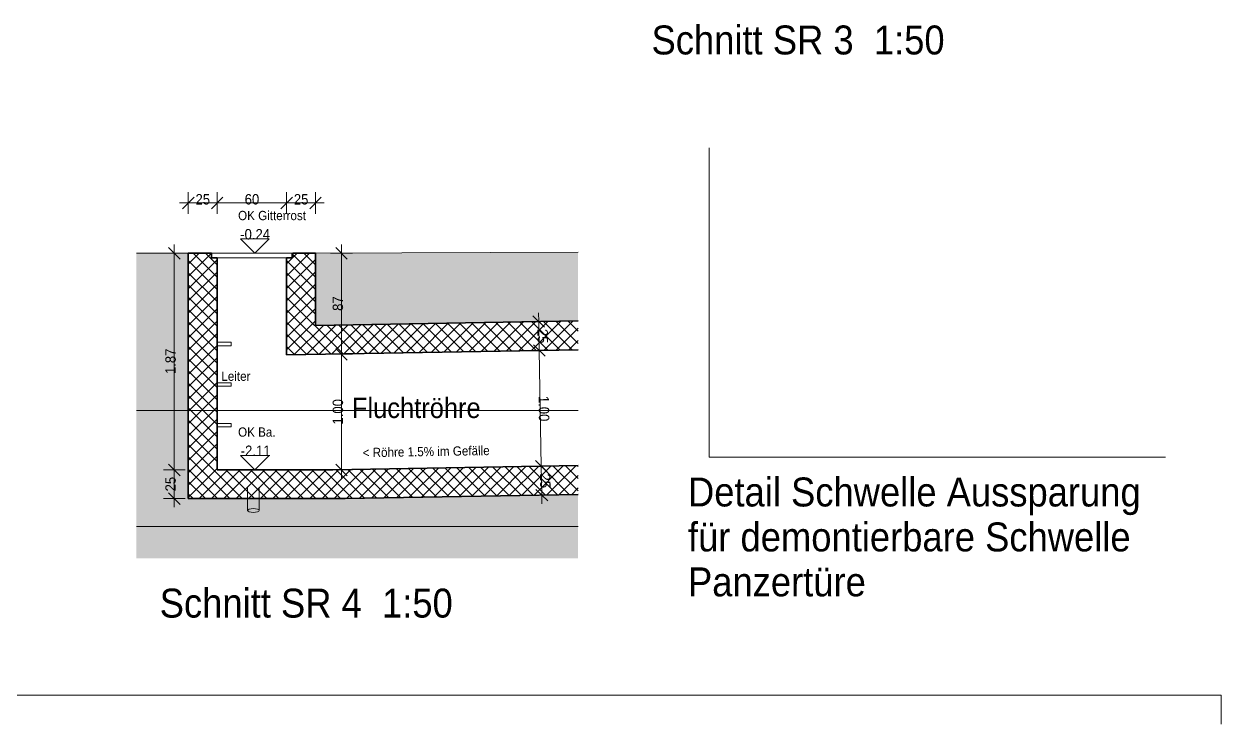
# Model space of a CAD drawing. Header units: metres. Extents: x -0.64 to 0.89, y -0.01 to 0.61.
# Drawn here: x 0.2171 to 0.424, y 0.005 to 0.1259 of the extents above; entities that cross this region are included whole.
import ezdxf
from ezdxf.xclip import XClip

# ---------------------------------------------------------------- set-up
doc = ezdxf.new("R2010")
doc.units = ezdxf.units.M
doc.header["$MEASUREMENT"] = 0
doc.header["$XCLIPFRAME"] = 0
doc.linetypes.add('Strichpunkt 6_2_2mm Schnitt', pattern=[0.01, 0.006, -0.002, 0, -0.002])
for name, color, linetype in [('011_Stift 1.Grau', 7, 'Continuous'), ('015 Innenwände', 7, 'Continuous'), ('030 Bodenaufbauten', 7, 'Continuous'), ('035 Decken', 7, 'Continuous'), ('060 Möbel Einbau', 7, 'Continuous'), ('060 Möbel Einbau Bauteilschraffuren', 7, 'Continuous'), ('110 Bemassungen Ausführung 50', 7, 'Continuous'), ('120 Bemassungen Detail', 7, 'Continuous'), ('250 Abbildungen _ Grafiken', 7, 'Continuous'), ('255 Plangrafiken', 7, 'Continuous'), ('910 Layout Planrahmen', 7, 'Continuous')]:
    doc.layers.add(name, color=color, linetype=linetype)
doc.styles.add('ERSTELLTER_STIL_5', font='Arial.ttf', dxfattribs={"width": 0.9})
doc.linetypes.add('Freihand _Gras im Schnitt_', pattern='A,0,[8,51.6.4.1 Schutzraum1.Shx,S=0.00015873,R=0,X=0,Y=0.00079505],-0.02,0', length=0.02)
picture_1 = doc.add_image_def('image1.bmp', size_in_pixel=(414, 286))
pattern_1 = [(45, (-3.8441281, 0.0911383), (-0.00106066017, 0.00106066017), []), (135, (-3.8441281, 0.0911383), (0.00106066017, 0.00106066017), [])]

# ---------------------------------------------------------------- blocks, each defined once
blk = doc.blocks.new('Zeichnung_5_4', base_point=(-2.83645, -0.07272))
at = {"layer": '250 Abbildungen _ Grafiken', "color": 7, "lineweight": 13}
image = blk.add_image(picture_1, insert=(0.3355, 0.05112), size_in_units=(0.07922, 0.05472), dxfattribs=at)
image.set_boundary_path([(-0.5, -0.5), (413.5, 285.5)])
blk = doc.blocks.new('Zeichnung_7_6', base_point=(-3.84413, 0.09114))
at = {"layer": '030 Bodenaufbauten', "linetype": 'Continuous', "lineweight": 0, "true_color": 0xe4dfdb}
for points in [[(0.24546, 0.08634), (0.23651, 0.08634), (0.23651, 0.03364), (0.31286, 0.03364), (0.31286, 0.04464), (0.27259, 0.04394), (0.24547, 0.04394)], [(0.31286, 0.08652), (0.26746, 0.08634), (0.26747, 0.07385), (0.2725, 0.07394), (0.31286, 0.07461)]]:
    blk.add_hatch(color=254, dxfattribs=at).paths.add_polyline_path(points)
at = {"layer": '060 Möbel Einbau Bauteilschraffuren', "linetype": 'Continuous', "lineweight": 0, "true_color": 0x000000}
h = blk.add_hatch(dxfattribs=at)
h.set_pattern_fill('Beton_0006', color=18, style=0, pattern_type=2)
h.set_pattern_definition(pattern_1)
h.paths.add_polyline_path([(0.24946, 0.08634), (0.24546, 0.08634), (0.24547, 0.04394), (0.27337, 0.04395), (0.31286, 0.04464), (0.31286, 0.04964), (0.27048, 0.0489), (0.25047, 0.0489), (0.25046, 0.08554), (0.24946, 0.08554)])
h = blk.add_hatch(dxfattribs=at)
h.set_pattern_fill('Beton_0006', color=18, style=0, pattern_type=2)
h.set_pattern_definition(pattern_1)
h.paths.add_polyline_path([(0.26246, 0.08554), (0.26247, 0.06876), (0.31286, 0.06964), (0.31286, 0.07461), (0.26747, 0.07385), (0.26746, 0.08634), (0.26346, 0.08634), (0.26346, 0.08554)])
at = {"layer": '011_Stift 1.Grau', "color": 152, "linetype": 'Strichpunkt 6_2_2mm Schnitt', "lineweight": 13, "ltscale": 1000, "true_color": 0x0365dd}
for p, q in [((0.23651, 0.05914), (0.31286, 0.05914)), ((0.23651, 0.03914), (0.31286, 0.03914))]:
    blk.add_line(p, q, dxfattribs=at)
at = {"layer": '015 Innenwände', "color": 7, "linetype": 'Continuous', "lineweight": 35, "ltscale": 1000}
for p, q in [((0.24546, 0.08634), (0.24547, 0.04394)), ((0.24946, 0.08634), (0.24546, 0.08634)), ((0.24946, 0.08634), (0.24946, 0.08554)), ((0.25046, 0.08554), (0.24946, 0.08554)), ((0.25046, 0.08554), (0.25047, 0.0489)), ((0.26346, 0.08554), (0.26246, 0.08554)), ((0.26246, 0.08554), (0.26247, 0.06876)), ((0.26746, 0.08634), (0.26346, 0.08634)), ((0.26346, 0.08634), (0.26346, 0.08554)), ((0.26746, 0.08634), (0.26747, 0.07385))]:
    blk.add_line(p, q, dxfattribs=at)
at = {"layer": '015 Innenwände', "color": 7, "linetype": 'Continuous', "lineweight": 20, "ltscale": 1000}
for p, q in [((0.26335, 0.08634), (0.24956, 0.08634)), ((0.24956, 0.08554), (0.24956, 0.08634)), ((0.26335, 0.08554), (0.24956, 0.08554)), ((0.26335, 0.08554), (0.26335, 0.08634))]:
    blk.add_line(p, q, dxfattribs=at)
at = {"layer": '015 Innenwände', "color": 152, "linetype": 'Continuous', "lineweight": 13, "ltscale": 1000, "true_color": 0x0365dd}
for p, q in [((0.25572, 0.04593), (0.25572, 0.04189)), ((0.25772, 0.04594), (0.25772, 0.04189))]:
    blk.add_line(p, q, dxfattribs=at)
at = {"layer": '015 Innenwände', "color": 7, "linetype": 'Continuous', "lineweight": 13, "ltscale": 1000, "flags": 128}
for points in [[(0.25047, 0.07035), (0.25287, 0.07035), (0.25287, 0.07095), (0.25047, 0.07095)], [(0.25047, 0.06335), (0.25287, 0.06335), (0.25287, 0.06395), (0.25047, 0.06395)], [(0.25047, 0.05635), (0.25287, 0.05635), (0.25287, 0.05695), (0.25047, 0.05695)]]:
    blk.add_lwpolyline(points, dxfattribs=at)
at = {"layer": '015 Innenwände', "color": 152, "linetype": 'Continuous', "lineweight": 13, "ltscale": 1000, "true_color": 0x0365dd}
blk.add_ellipse((0.25672, 0.04189), major_axis=(0.001, 0), ratio=0.330835, dxfattribs=at)
at = {"layer": '035 Decken', "color": 7, "linetype": 'Freihand _Gras im Schnitt_', "lineweight": 20, "ltscale": 1000}
for p, q in [((0.23651, 0.08634), (0.24546, 0.08634)), ((0.26716, 0.08634), (0.31286, 0.08652))]:
    blk.add_line(p, q, dxfattribs=at)
at = {"layer": '060 Möbel Einbau', "color": 7, "linetype": 'Continuous', "lineweight": 35, "ltscale": 1000}
for p, q in [((0.31286, 0.07464), (0.26747, 0.07385)), ((0.31286, 0.06964), (0.26247, 0.06876)), ((0.27048, 0.04894), (0.25047, 0.0489)), ((0.31286, 0.04964), (0.27048, 0.0489)), ((0.24547, 0.04394), (0.27259, 0.04394)), ((0.31286, 0.04464), (0.27259, 0.04394))]:
    blk.add_line(p, q, dxfattribs=at)
at = {"layer": '110 Bemassungen Ausführung 50', "color": 7, "linetype": 'Continuous', "lineweight": 13, "ltscale": 1000}
for p, q in [((0.24646, 0.09602), (0.24446, 0.09402)), ((0.24546, 0.09314), (0.24546, 0.09689)), ((0.25146, 0.09602), (0.24946, 0.09402)), ((0.25046, 0.09314), (0.25046, 0.09689)), ((0.26346, 0.09602), (0.26146, 0.09402)), ((0.26246, 0.09314), (0.26246, 0.09689)), ((0.26646, 0.09402), (0.26846, 0.09602)), ((0.26746, 0.09314), (0.26746, 0.09689)), ((0.24396, 0.09502), (0.24546, 0.09502)), ((0.24546, 0.09502), (0.25046, 0.09502)), ((0.25046, 0.09502), (0.26246, 0.09502)), ((0.26246, 0.09502), (0.26746, 0.09502)), ((0.26746, 0.09502), (0.26896, 0.09502)), ((0.24404, 0.08534), (0.24204, 0.08734)), ((0.24304, 0.08634), (0.24304, 0.08784)), ((0.25698, 0.08634), (0.25448, 0.08884)), ((0.25448, 0.08884), (0.25948, 0.08884)), ((0.25948, 0.08884), (0.25698, 0.08634)), ((0.27296, 0.08534), (0.27096, 0.08734)), ((0.27196, 0.08634), (0.27196, 0.08784)), ((0.24492, 0.08634), (0.24117, 0.08634)), ((0.24304, 0.0489), (0.24304, 0.08634)), ((0.25698, 0.08634), (0.2551, 0.08634)), ((0.25698, 0.08634), (0.25885, 0.08634)), ((0.27383, 0.08634), (0.27008, 0.08634)), ((0.27196, 0.06889), (0.27196, 0.08634)), ((0.30418, 0.07449), (0.30793, 0.07456)), ((0.30707, 0.07354), (0.30504, 0.07551)), ((0.30603, 0.07602), (0.30606, 0.07452)), ((0.30606, 0.07452), (0.30614, 0.06952)), ((0.30716, 0.06854), (0.30513, 0.07051)), ((0.27383, 0.06889), (0.27008, 0.06889)), ((0.27096, 0.06989), (0.27296, 0.06789)), ((0.27196, 0.0489), (0.27196, 0.06889)), ((0.30427, 0.06949), (0.30802, 0.06956)), ((0.30614, 0.06952), (0.30649, 0.04953)), ((0.24204, 0.0499), (0.24404, 0.0479)), ((0.25698, 0.04892), (0.25448, 0.05142)), ((0.25448, 0.05142), (0.25948, 0.05142)), ((0.25948, 0.05142), (0.25698, 0.04892)), ((0.27096, 0.0499), (0.27296, 0.0479)), ((0.30751, 0.04855), (0.30548, 0.05051)), ((0.24492, 0.0489), (0.24117, 0.0489)), ((0.24304, 0.04394), (0.24304, 0.0489)), ((0.25698, 0.04892), (0.2551, 0.04892)), ((0.25698, 0.04892), (0.25885, 0.04892)), ((0.27383, 0.0489), (0.27008, 0.0489)), ((0.27196, 0.0474), (0.27196, 0.0489)), ((0.30462, 0.0495), (0.30837, 0.04956)), ((0.30649, 0.04953), (0.30658, 0.04453)), ((0.24492, 0.04394), (0.24117, 0.04394)), ((0.24204, 0.04494), (0.24404, 0.04294)), ((0.24304, 0.04244), (0.24304, 0.04394)), ((0.30471, 0.0445), (0.30846, 0.04457)), ((0.30556, 0.04551), (0.3076, 0.04355)), ((0.30658, 0.04453), (0.30661, 0.04303))]:
    blk.add_line(p, q, dxfattribs=at)
at = {"layer": '110 Bemassungen Ausführung 50', "color": 7, "linetype": 'Continuous', "lineweight": 13, "char_height": 0.0018, "attachment_point": 7, "style": 'ERSTELLTER_STIL_5'}
for s, insert in [('\\A1;{\\pql;\\fArial|b0|i0|c0|p0;\\W0.900000;25}', (0.24672, 0.09473)), ('\\A1;{\\pql;\\fArial|b0|i0|c0|p0;\\W0.900000;60}', (0.25522, 0.09473)), ('\\A1;{\\pql;\\fArial|b0|i0|c0|p0;\\W0.900000;25}', (0.26372, 0.09473)), ('\\A1;{\\pql;\\fArial|b0|i0|c0|p0;\\W0.900000;-0.24}', (0.25445, 0.08869)), ('\\A1;{\\pql;\\fArial|b0|i0|c0|p0;\\W0.900000;-2.11}', (0.25453, 0.05131))]:
    blk.add_mtext(s, dxfattribs=dict(at, insert=insert))
for s, insert, rotation in [('\\A1;{\\pql;\\fArial|b0|i0|c0|p0;\\W0.900000;87}', (0.27225, 0.07638), 90), ('\\A1;{\\pql;\\fArial|b0|i0|c0|p0;\\W0.900000;25}', (0.30579, 0.07325), 271), ('\\A1;{\\pql;\\fArial|b0|i0|c0|p0;\\W0.900000;1.87}', (0.24333, 0.06546), 90), ('\\A1;{\\pql;\\fArial|b0|i0|c0|p0;\\W0.900000;1.00}', (0.27225, 0.05674), 90), ('\\A1;{\\pql;\\fArial|b0|i0|c0|p0;\\W0.900000;1.00}', (0.30599, 0.06168), 271), ('\\A1;{\\pql;\\fArial|b0|i0|c0|p0;\\W0.900000;25}', (0.24333, 0.04519), 90), ('\\A1;{\\pql;\\fArial|b0|i0|c0|p0;\\W0.900000;25}', (0.30623, 0.04826), 271)]:
    blk.add_mtext(s, dxfattribs=dict(at, insert=insert, rotation=rotation))
at = {"layer": '120 Bemassungen Detail', "color": 7, "linetype": 'Continuous', "lineweight": 13, "attachment_point": 7, "style": 'ERSTELLTER_STIL_5'}
for s, insert, char_height in [('\\A1;{\\pql;\\fArial|b0|i0|c0|p0;\\W0.900000;OK Gitterrost}', (0.25408, 0.09203), 0.0016), ('\\A1;{\\pql;\\fArial|b0|i0|c0|p0;\\W0.900000;Leiter}', (0.25119, 0.06427), 0.0016), ('\\A1;{\\pql;\\fArial|b0|i0|c0|p0;\\W0.900000;Fluchtröhre}', (0.27376, 0.05782), 0.0035), ('\\A1;{\\pql;\\fArial|b0|i0|c0|p0;\\W0.900000;OK Ba.}', (0.25408, 0.05462), 0.0016)]:
    blk.add_mtext(s, dxfattribs=dict(at, insert=insert, char_height=char_height))
at = {"layer": '120 Bemassungen Detail', "color": 7, "linetype": 'Continuous', "lineweight": 13, "insert": (0.27562, 0.05106), "char_height": 0.0016, "attachment_point": 7, "rotation": 1, "style": 'ERSTELLTER_STIL_5'}
blk.add_mtext('\\A1;{\\pql;\\fArial|b0|i0|c0|p0;\\W0.900000;< Röhre 1.5% im Gefälle}', dxfattribs=at)

msp = doc.modelspace()

# ---------------------------------------------------------------- linework, layer by layer
at = {"layer": '910 Layout Planrahmen', "color": 7, "linetype": 'Continuous', "lineweight": 13, "ltscale": 1000}
for p in [(0.005, 0.01), (0.424, 0.005)]:
    msp.add_line(p, (0.424, 0.01), dxfattribs=at)

# ---------------------------------------------------------------- block references
at = {"layer": '011_Stift 1.Grau', "color": 7, "linetype": 'Continuous', "lineweight": 13, "ltscale": 1000}
ref = msp.add_blockref('Zeichnung_5_4', (-2.83645, -0.07272), dxfattribs=at)
XClip(ref).set_block_clipping_path([(0.332304349, 0.0482865177), (0.4143883827, 0.1045225739)])
ref = msp.add_blockref('Zeichnung_7_6', (-3.84413, 0.09114), dxfattribs=at)
XClip(ref).set_block_clipping_path([(0.2365074125, 0.0336438064), (0.3128621328, 0.1042877061)])

# ---------------------------------------------------------------- texts
at = {"layer": '011_Stift 1.Grau', "color": 7, "linetype": 'Continuous', "lineweight": 13, "char_height": 0.005, "attachment_point": 7, "style": 'ERSTELLTER_STIL_5'}
for s, insert in [('\\A1;{\\pql;\\fArial|b0|i0|c0|p0;\\W0.900000;Schnitt SR 3  1:50}', (0.32555, 0.12061)), ('\\A1;{\\pql;\\fArial|b0|i0|c0|p0;\\W0.900000;Schnitt SR 4  1:50}', (0.24053, 0.02332))]:
    msp.add_mtext(s, dxfattribs=dict(at, insert=insert))
at = {"layer": '255 Plangrafiken', "color": 7, "linetype": 'Continuous', "lineweight": 13, "insert": (0.33185, 0.02699), "char_height": 0.005, "width": 0.0782104, "attachment_point": 7, "line_spacing_factor": 0.931526, "style": 'ERSTELLTER_STIL_5'}
msp.add_mtext('\\A1;{\\pql;\\fArial|b0|i0|c0|p0;\\W0.900000;Detail Schwelle Aussparung für demontierbare Schwelle Panzertüre }', dxfattribs=at)

doc.saveas('drawing.dxf')
